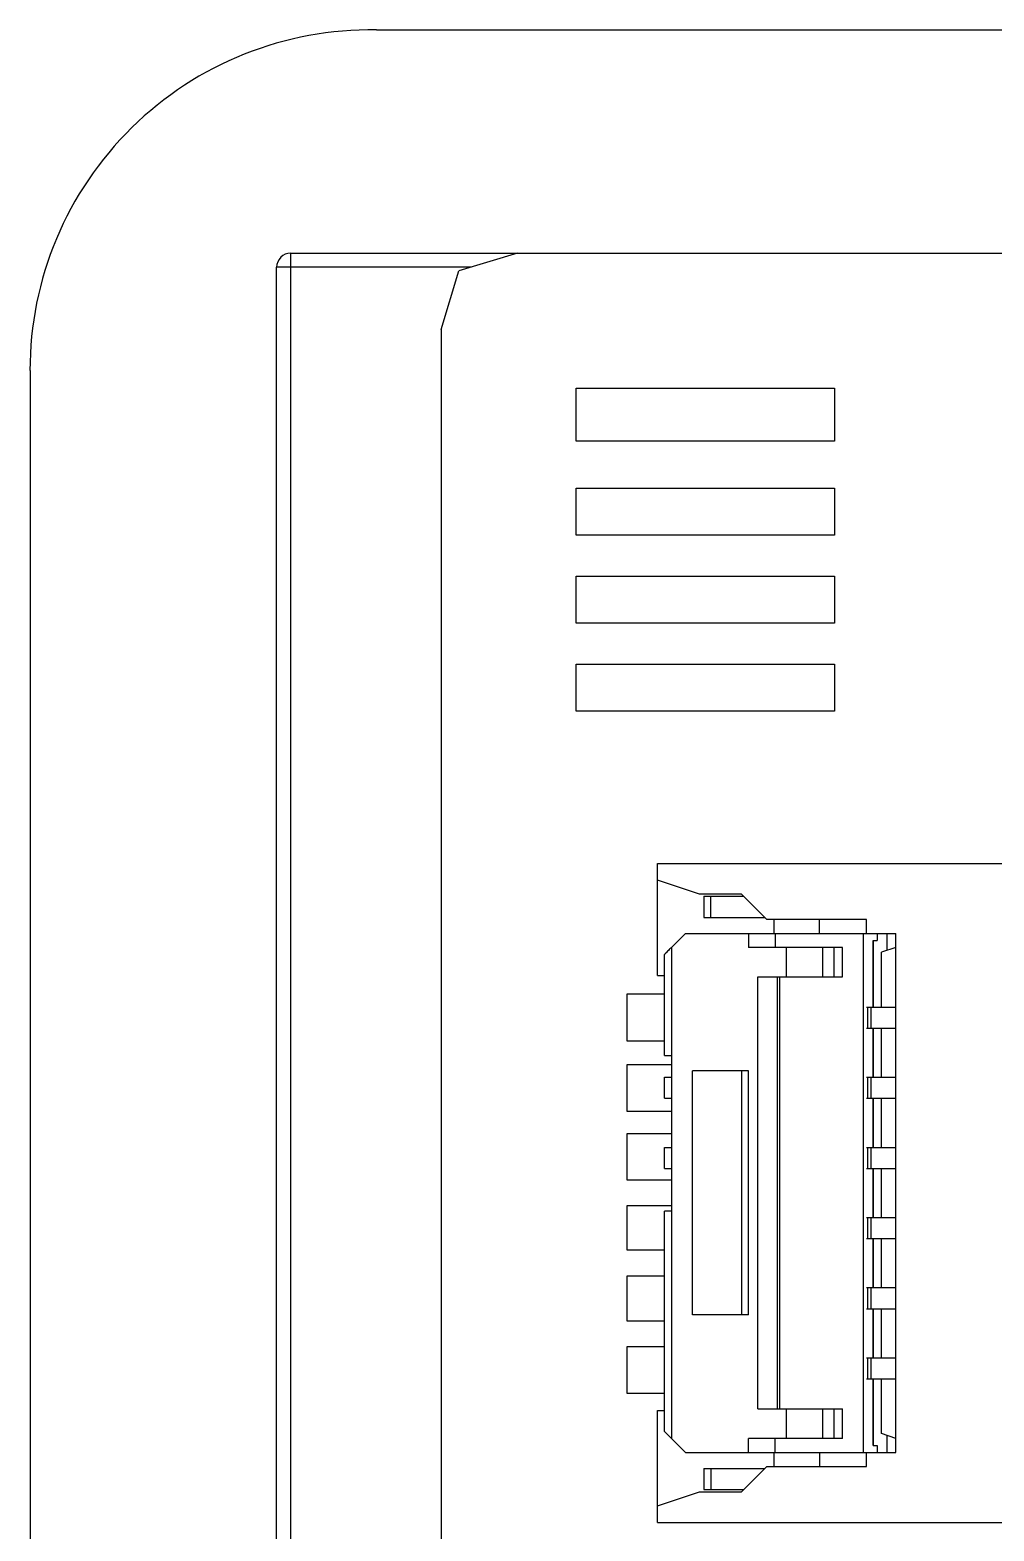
# Model space of a CAD drawing. Header units: millimetres. Extents: x -17.5 to 17.4, y -19.9 to 20.8.
# Drawn here: x -17.54 to -10.67, y 9.25 to 19.95 of the extents above; entities that cross this region are included whole.
import ezdxf

# ---------------------------------------------------------------- set-up
doc = ezdxf.new("R2010")
doc.units = ezdxf.units.MM

msp = doc.modelspace()

# ---------------------------------------------------------------- linework, layer by layer
at = {"color": 7, "linetype": 'Continuous', "lineweight": 25}
for p, q in [((-7.328, 19.952), (-15.074, 19.952)), ((-15.686, 18.361), (-15.686, -15.346)), ((-15.686, 18.361), (-14.069, 18.361)), ((-14.069, 18.361), (-14.488, 18.235)), ((-14.069, 18.361), (-7.788, 18.361)), ((-15.786, -15.246), (-15.786, 18.261)), ((-14.402, 18.261), (-15.786, 18.261)), ((-14.613, 17.817), (-14.488, 18.235)), ((-14.613, 17.817), (-14.613, 9.191)), ((-17.544, 17.524), (-17.544, -17.44)), ((-13.65, 17.398), (-11.808, 17.398)), ((-13.65, 17.021), (-13.65, 17.398)), ((-11.808, 17.398), (-11.808, 17.021)), ((-11.808, 17.021), (-13.65, 17.021)), ((-13.65, 16.686), (-11.808, 16.686)), ((-13.65, 16.351), (-13.65, 16.686)), ((-11.808, 16.686), (-11.808, 16.351)), ((-11.808, 16.351), (-13.65, 16.351)), ((-13.65, 16.058), (-11.808, 16.058)), ((-13.65, 15.723), (-13.65, 16.058)), ((-11.808, 16.058), (-11.808, 15.723)), ((-11.808, 15.723), (-13.65, 15.723)), ((-13.65, 15.43), (-11.808, 15.43)), ((-13.65, 15.095), (-13.65, 15.43)), ((-11.808, 15.43), (-11.808, 15.095)), ((-11.808, 15.095), (-13.65, 15.095)), ((-13.071, 13.211), (-13.071, 14.011)), ((-13.071, 14.011), (-9.921, 14.011)), ((-12.771, 13.791), (-13.071, 13.891)), ((-12.471, 13.791), (-12.771, 13.791)), ((-12.741, 13.776), (-12.741, 13.626)), ((-12.741, 13.776), (-12.456, 13.776)), ((-12.691, 13.626), (-12.691, 13.776)), ((-12.291, 13.611), (-12.471, 13.791)), ((-12.741, 13.626), (-12.306, 13.626)), ((-11.581, 13.611), (-12.291, 13.611)), ((-12.241, 13.611), (-12.241, 13.511)), ((-11.916, 13.511), (-11.916, 13.611)), ((-11.581, 13.511), (-11.581, 13.611)), ((-12.871, 13.511), (-12.971, 13.411)), ((-12.871, 13.511), (-11.371, 13.511)), ((-12.421, 13.511), (-12.421, 13.411)), ((-12.231, 13.511), (-12.231, 13.411)), ((-11.602, 9.811), (-11.602, 13.511)), ((-11.505, 13.511), (-11.505, 13.461)), ((-11.435, 13.511), (-11.435, 13.391)), ((-11.371, 9.811), (-11.371, 13.511)), ((-13.021, 13.361), (-13.004, 13.378)), ((-12.971, 13.411), (-12.971, 9.911)), ((-11.752, 13.411), (-12.421, 13.411)), ((-12.151, 13.201), (-12.151, 13.411)), ((-11.891, 13.201), (-11.891, 13.411)), ((-11.811, 13.201), (-11.811, 13.411)), ((-11.752, 13.201), (-11.752, 13.411)), ((-11.532, 13.461), (-11.505, 13.461)), ((-11.532, 12.986), (-11.532, 13.461)), ((-11.531, 12.986), (-11.531, 13.461)), ((-11.371, 13.412), (-11.473, 13.378)), ((-11.473, 12.986), (-11.473, 13.378)), ((-13.021, 12.641), (-13.021, 13.361)), ((-13.071, 13.211), (-13.021, 13.211)), ((-12.356, 10.121), (-12.356, 13.201)), ((-12.356, 13.201), (-11.752, 13.201)), ((-12.217, 13.201), (-12.217, 10.121)), ((-12.201, 13.201), (-12.201, 10.121)), ((-13.286, 12.744), (-13.286, 13.08)), ((-13.286, 13.08), (-13.021, 13.08)), ((-11.58, 12.986), (-11.371, 12.986)), ((-11.571, 12.836), (-11.571, 12.986)), ((-11.546, 12.836), (-11.546, 12.986)), ((-13.021, 12.744), (-13.286, 12.744)), ((-11.58, 12.836), (-11.371, 12.836)), ((-11.532, 12.486), (-11.532, 12.836)), ((-11.531, 12.486), (-11.531, 12.836)), ((-11.473, 12.486), (-11.473, 12.836)), ((-13.021, 12.641), (-12.971, 12.641)), ((-13.286, 12.242), (-13.286, 12.577)), ((-13.286, 12.577), (-12.971, 12.577)), ((-12.421, 12.531), (-12.821, 12.531)), ((-12.821, 10.791), (-12.821, 12.531)), ((-12.471, 12.531), (-12.471, 10.791)), ((-12.421, 10.791), (-12.421, 12.531)), ((-13.021, 12.336), (-13.021, 12.486)), ((-13.021, 12.486), (-12.971, 12.486)), ((-11.58, 12.486), (-11.371, 12.486)), ((-11.571, 12.336), (-11.571, 12.486)), ((-11.546, 12.336), (-11.546, 12.486)), ((-13.021, 12.336), (-12.971, 12.336)), ((-11.58, 12.336), (-11.371, 12.336)), ((-11.532, 11.986), (-11.532, 12.336)), ((-11.531, 11.986), (-11.531, 12.336)), ((-11.473, 11.986), (-11.473, 12.336)), ((-12.971, 12.242), (-13.286, 12.242)), ((-13.286, 11.753), (-13.286, 12.084)), ((-13.286, 12.084), (-12.971, 12.084)), ((-13.021, 11.836), (-13.021, 11.986)), ((-13.021, 11.986), (-12.971, 11.986)), ((-11.58, 11.986), (-11.371, 11.986)), ((-11.571, 11.836), (-11.571, 11.986)), ((-11.546, 11.836), (-11.546, 11.986)), ((-13.021, 11.836), (-12.971, 11.836)), ((-11.58, 11.836), (-11.371, 11.836)), ((-11.532, 11.486), (-11.532, 11.836)), ((-11.531, 11.486), (-11.531, 11.836)), ((-11.473, 11.486), (-11.473, 11.836)), ((-12.971, 11.753), (-13.286, 11.753)), ((-13.286, 11.254), (-13.286, 11.572)), ((-13.286, 11.572), (-12.971, 11.572)), ((-13.021, 9.961), (-13.021, 11.531)), ((-12.971, 11.531), (-13.021, 11.531)), ((-11.58, 11.486), (-11.371, 11.486)), ((-11.571, 11.336), (-11.571, 11.486)), ((-11.546, 11.336), (-11.546, 11.486)), ((-13.021, 11.254), (-13.286, 11.254)), ((-11.58, 11.336), (-11.371, 11.336)), ((-11.532, 10.986), (-11.532, 11.336)), ((-11.531, 10.986), (-11.531, 11.336)), ((-11.473, 10.986), (-11.473, 11.336)), ((-13.286, 10.747), (-13.286, 11.07)), ((-13.286, 11.07), (-13.021, 11.07)), ((-11.58, 10.986), (-11.371, 10.986)), ((-11.571, 10.836), (-11.571, 10.986)), ((-11.546, 10.836), (-11.546, 10.986)), ((-11.58, 10.836), (-11.371, 10.836)), ((-11.532, 10.486), (-11.532, 10.836)), ((-11.531, 10.486), (-11.531, 10.836)), ((-11.473, 10.486), (-11.473, 10.836)), ((-13.021, 10.747), (-13.286, 10.747)), ((-12.421, 10.791), (-12.821, 10.791)), ((-13.286, 10.232), (-13.286, 10.567)), ((-13.286, 10.567), (-13.021, 10.567)), ((-11.58, 10.486), (-11.371, 10.486)), ((-11.571, 10.336), (-11.571, 10.486)), ((-11.546, 10.336), (-11.546, 10.486)), ((-11.58, 10.336), (-11.371, 10.336)), ((-11.532, 9.861), (-11.532, 10.336)), ((-11.531, 9.861), (-11.531, 10.336)), ((-11.473, 9.945), (-11.473, 10.336)), ((-13.021, 10.232), (-13.286, 10.232)), ((-13.071, 9.311), (-13.071, 10.111)), ((-13.071, 10.111), (-13.021, 10.111)), ((-12.356, 10.121), (-11.752, 10.121)), ((-12.151, 9.911), (-12.151, 10.121)), ((-11.891, 9.911), (-11.891, 10.121)), ((-11.811, 9.911), (-11.811, 10.121)), ((-11.752, 9.911), (-11.752, 10.121)), ((-13.021, 9.961), (-12.871, 9.811)), ((-11.752, 9.911), (-12.421, 9.911)), ((-12.421, 9.811), (-12.421, 9.911)), ((-12.231, 9.811), (-12.231, 9.911)), ((-11.532, 9.861), (-11.505, 9.861)), ((-11.505, 9.861), (-11.505, 9.811)), ((-11.371, 9.91), (-11.473, 9.945)), ((-11.435, 9.932), (-11.435, 9.811)), ((-12.871, 9.811), (-11.371, 9.811)), ((-12.241, 9.811), (-12.241, 9.711)), ((-11.916, 9.811), (-11.916, 9.711)), ((-11.581, 9.711), (-11.581, 9.811)), ((-12.741, 9.696), (-12.741, 9.546)), ((-12.741, 9.696), (-12.306, 9.696)), ((-12.691, 9.696), (-12.691, 9.546)), ((-12.471, 9.531), (-12.291, 9.711)), ((-12.291, 9.711), (-11.581, 9.711)), ((-13.071, 9.431), (-12.771, 9.531)), ((-12.771, 9.531), (-12.471, 9.531)), ((-12.741, 9.546), (-12.456, 9.546)), ((-13.071, 9.311), (-9.921, 9.311))]:
    msp.add_line(p, q, dxfattribs=at)
for centre, radius, start in [((-15.116, 17.524), 2.429, 89.0218), ((-15.686, 18.261), 0.1, 90)]:
    msp.add_arc(centre, radius, start, 180, dxfattribs=at)
msp.add_open_spline([(-12.971, 13.411), (-12.978, 13.404), (-12.99, 13.393), (-13.003, 13.379), (-13.012, 13.371), (-13.017, 13.365), (-13.02, 13.362), (-13.021, 13.362), (-13.021, 13.361)], degree=3, knots=[0, 0, 0, 0, 0.313307, 0.521554, 0.65992, 0.783959, 0.896192, 1, 1, 1, 1], dxfattribs=at)

doc.saveas('drawing.dxf')
